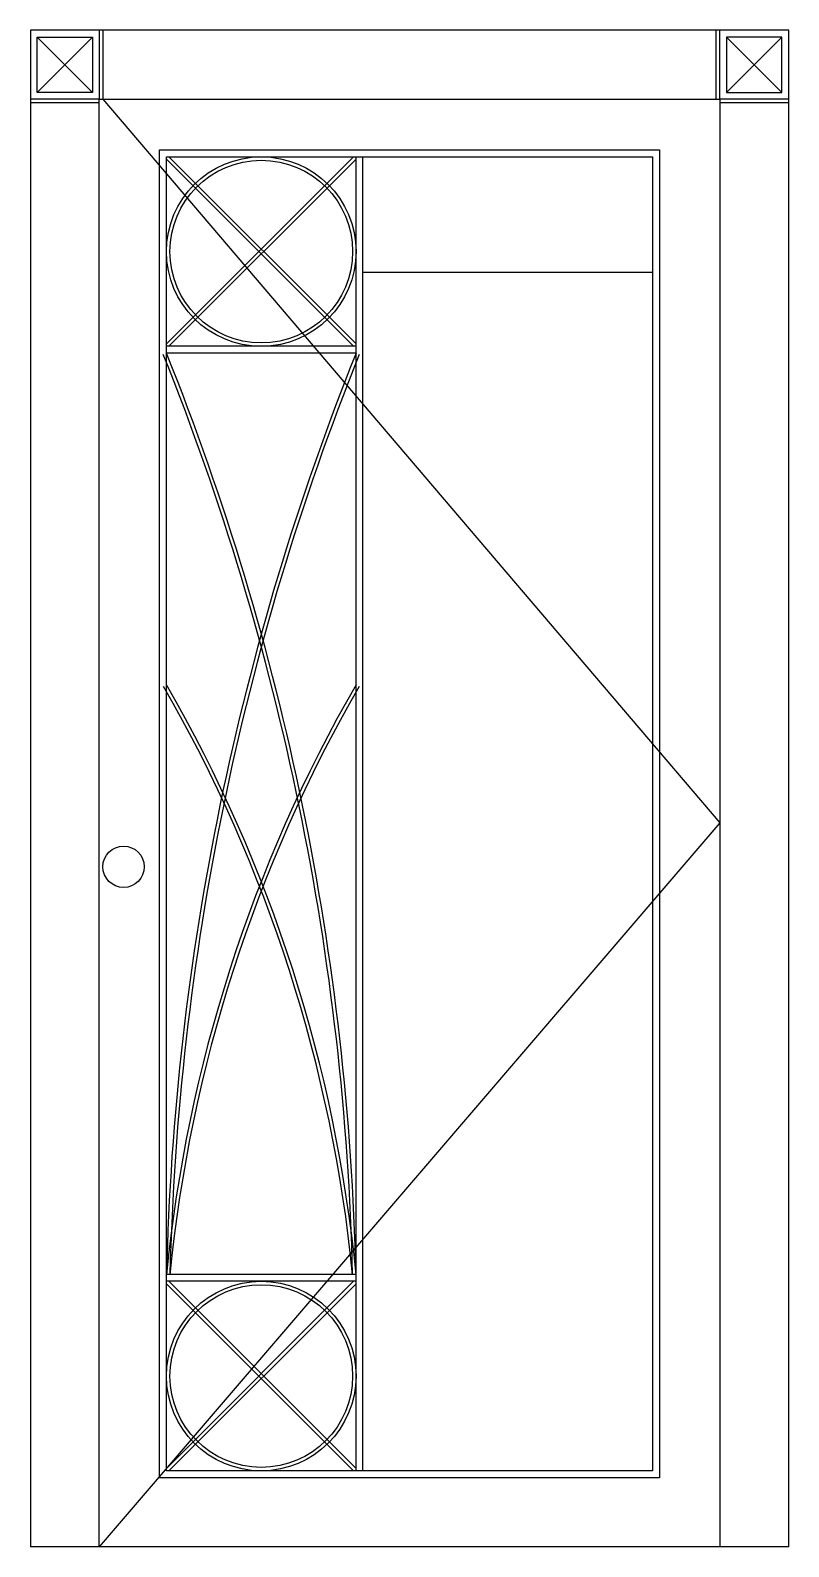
# Model space of a CAD drawing. Header units: metres. Extents: x -4653 to -3553, y 0 to 2200.
import ezdxf

# ---------------------------------------------------------------- set-up
doc = ezdxf.new("R2010")
doc.units = ezdxf.units.M
for name, color, linetype in [('2', 2, 'Continuous'), ('3', 3, 'Continuous'), ('4', 4, 'Continuous'), ('BH', 3, 'Continuous')]:
    doc.layers.add(name, color=color, linetype=linetype)

msp = doc.modelspace()

# ---------------------------------------------------------------- hatches: boundary and pattern name
at = {"layer": '3'}
h = msp.add_hatch(dxfattribs=at)
h.set_pattern_fill('AR-CONC', scale=20)
h.paths.add_polyline_path([(-4450.08, 395), (-4185.13, 395, 0.07), (-4317.6, 951.42, 0.07)])
h.paths.add_polyline_path([(-4448.12, 456.46, -0.06), (-4320.28, 958.33, 0.02), (-4371.69, 1078.94, 0.04)])
h.paths.add_polyline_path([(-4369.99, 1087.13, -0.02), (-4317.6, 965.19, -0.02), (-4265.21, 1087.13, 0.01), (-4317.6, 1305.4, 0.01)])
h.paths.add_polyline_path([(-4261.68, 1094.65, -0.02), (-4180.1, 1250.55), (-4180.1, 1718.05, 0.03), (-4315.01, 1314.91, -0.01)])
h.paths.add_polyline_path([(-4180.1, 1731.53), (-4455.1, 1731.53, -0.03), (-4317.6, 1324.34, -0.03)])
h.paths.add_polyline_path([(-4455.1, 1250.55, -0.02), (-4373.52, 1094.65, -0.01), (-4320.19, 1314.91, 0.03), (-4455.1, 1718.05)])
h.paths.add_polyline_path([(-4375.22, 1086.52, 0.02), (-4455.1, 1240.51), (-4455.1, 395, -0.05)])
h.paths.add_polyline_path([(-4180.1, 395), (-4180.1, 1240.51, 0.02), (-4259.98, 1086.52, -0.05)])
h.paths.add_polyline_path([(-4225.69, 342.94, 0.4), (-4409.51, 342.94), (-4317.6, 251.04)])
h.paths.add_polyline_path([(-4451.57, 385), (-4413.04, 346.48, -0.19), (-4317.6, 385)])
h.paths.add_polyline_path([(-4416.58, 342.94), (-4455.1, 381.46), (-4455.1, 247.5, -0.19)])
h.paths.add_polyline_path([(-4450.1, 247.5, 0.19), (-4413.04, 155.59), (-4321.14, 247.5), (-4413.04, 339.41, 0.19)])
h.paths.add_polyline_path([(-4222.16, 339.41), (-4314.07, 247.5), (-4222.16, 155.59, 0.19), (-4185.1, 247.5, 0.19)])
h.paths.add_polyline_path([(-4317.6, 243.96), (-4409.51, 152.06, 0.4), (-4225.69, 152.06)])
h.paths.add_polyline_path([(-4413.04, 148.52), (-4451.57, 110), (-4317.6, 110, -0.19)])
h.paths.add_polyline_path([(-4416.58, 152.06, -0.19), (-4455.1, 247.5), (-4455.1, 113.54)])
h.paths.add_polyline_path([(-4317.6, 110), (-4183.64, 110), (-4222.16, 148.52, -0.19)])
h.paths.add_polyline_path([(-4218.62, 152.06), (-4180.1, 113.54), (-4180.1, 247.5, -0.19)])
h.paths.add_polyline_path([(-4180.1, 381.46), (-4218.62, 342.94, -0.19), (-4180.1, 247.5)])
h.paths.add_polyline_path([(-4317.6, 385, -0.19), (-4222.16, 346.48), (-4183.64, 385)])
h.paths.add_polyline_path([(-4317.6, 1875.49), (-4409.51, 1783.59, 0.4), (-4225.69, 1783.59)])
h.paths.add_polyline_path([(-4317.6, 1882.57), (-4225.69, 1974.47, 0.4), (-4409.51, 1974.47)])
h.paths.add_polyline_path([(-4413.04, 1970.94, 0.19), (-4450.1, 1879.03, 0.19), (-4413.04, 1787.12), (-4321.14, 1879.03)])
h.paths.add_polyline_path([(-4185.1, 1879.03, 0.19), (-4222.16, 1970.94), (-4314.07, 1879.03), (-4222.16, 1787.12, 0.19)])
h.paths.add_polyline_path([(-4180.1, 1879.03, -0.19), (-4218.62, 1783.59), (-4180.1, 1745.07)])
h.paths.add_polyline_path([(-4180.1, 2012.99), (-4218.62, 1974.47, -0.19), (-4180.1, 1879.03)])
h.paths.add_polyline_path([(-4183.64, 2016.53), (-4317.6, 2016.53, -0.19), (-4222.16, 1978.01)])
h.paths.add_polyline_path([(-4317.6, 2016.53), (-4451.57, 2016.53), (-4413.04, 1978.01, -0.19)])
h.paths.add_polyline_path([(-4416.58, 1974.47), (-4455.1, 2012.99), (-4455.1, 1879.03, -0.19)])
h.paths.add_polyline_path([(-4416.58, 1783.59, -0.19), (-4455.1, 1879.03), (-4455.1, 1745.07)])
h.paths.add_polyline_path([(-4451.57, 1741.53), (-4317.6, 1741.53, -0.19), (-4413.04, 1780.05)])
at = {"layer": 'BH'}
h = msp.add_hatch(dxfattribs=at)
h.set_pattern_fill('AR-RROOF', scale=400)
h.paths.add_polyline_path([(-4170.1, 110), (-3750.1, 110), (-3750.1, 2016.53), (-4170.1, 2016.53)])

# ---------------------------------------------------------------- linework, layer by layer
at = {"layer": '2'}
msp.add_line((-3552.6, 0), (-4652.6, 0), dxfattribs=at)
at = {"layer": '3'}
for p, q in [((-4552.6, 2200), (-4552.6, 2100)), ((-4547.6, 2200), (-4547.6, 2100)), ((-3657.6, 2100), (-3657.6, 2200)), ((-3652.6, 2100), (-3652.6, 2200)), ((-4642.6, 2110), (-4562.6, 2190)), ((-4642.6, 2190), (-4562.6, 2110)), ((-3562.6, 2110), (-3642.6, 2190)), ((-3562.6, 2190), (-3642.6, 2110)), ((-4552.6, 2100), (-4652.6, 2100)), ((-4552.6, 2095), (-4652.6, 2095)), ((-3552.6, 2100), (-3652.6, 2100)), ((-3552.6, 2095), (-3652.6, 2095)), ((-4455.1, 1745.07), (-4183.64, 2016.53)), ((-4183.64, 1741.53), (-4455.1, 2012.99)), ((-4180.1, 1745.07), (-4451.57, 2016.53)), ((-4451.57, 1741.53), (-4180.1, 2012.99)), ((-4180.1, 110), (-4180.1, 2016.53)), ((-4170.1, 110), (-4170.1, 2016.53)), ((-4180.1, 1741.53), (-4455.1, 1741.53)), ((-4180.1, 1731.53), (-4455.1, 1731.53)), ((-4180.1, 395), (-4455.1, 395)), ((-4183.64, 385), (-4455.1, 113.54)), ((-4180.1, 385), (-4455.1, 385)), ((-4455.1, 381.46), (-4183.64, 110)), ((-4451.57, 385), (-4180.1, 113.54)), ((-4180.1, 381.46), (-4451.57, 110))]:
    msp.add_line(p, q, dxfattribs=at)
for points in [[(-4642.6, 2110), (-4642.6, 2190), (-4562.6, 2190), (-4562.6, 2110)], [(-3562.6, 2110), (-3562.6, 2190), (-3642.6, 2190), (-3642.6, 2110)], [(-4465.1, 100), (-4465.1, 2026.53), (-3740.1, 2026.53), (-3740.1, 100)], [(-4455.1, 110), (-4455.1, 2016.53), (-3750.1, 2016.53), (-3750.1, 110)]]:
    msp.add_lwpolyline(points, close=True, dxfattribs=at)
msp.add_lwpolyline([(-4547.6, 2100), (-3652.6, 1050), (-4552.6, 0)], dxfattribs=at)
for centre, radius in [((-4317.6, 1879.03), 137.5), ((-4317.6, 1879.03), 132.5), ((-4517.36, 986.45), 30), ((-4317.6, 247.5), 137.5), ((-4317.6, 247.5), 132.5)]:
    msp.add_circle(centre, radius, dxfattribs=at)
for centre, radius, start, end in [((-8015.92, 302.31), 3831.94, 1.38, 21.87), ((-8015.92, 302.31), 3836.94, 1.38, 21.87), ((-619.28, 302.31), 3836.94, 158.13, 178.62), ((-619.28, 302.31), 3831.94, 158.13, 178.62), ((-6301.32, 185.15), 2126.58, 5.65, 29.99), ((-6301.32, 185.15), 2131.58, 5.65, 29.99), ((-2333.88, 185.15), 2131.58, 150.01, 174.35), ((-2333.88, 185.15), 2126.58, 150.01, 174.35)]:
    msp.add_arc(centre, radius, start, end, dxfattribs=at)
at = {"layer": '4'}
msp.add_lwpolyline([(-3552.6, 0), (-3552.6, 2200), (-4652.6, 2200), (-4652.6, 0)], dxfattribs=at)
msp.add_lwpolyline([(-4552.6, 0), (-4552.6, 2100), (-3652.6, 2100), (-3652.6, 0)], close=True, dxfattribs=at)

doc.saveas('drawing.dxf')
